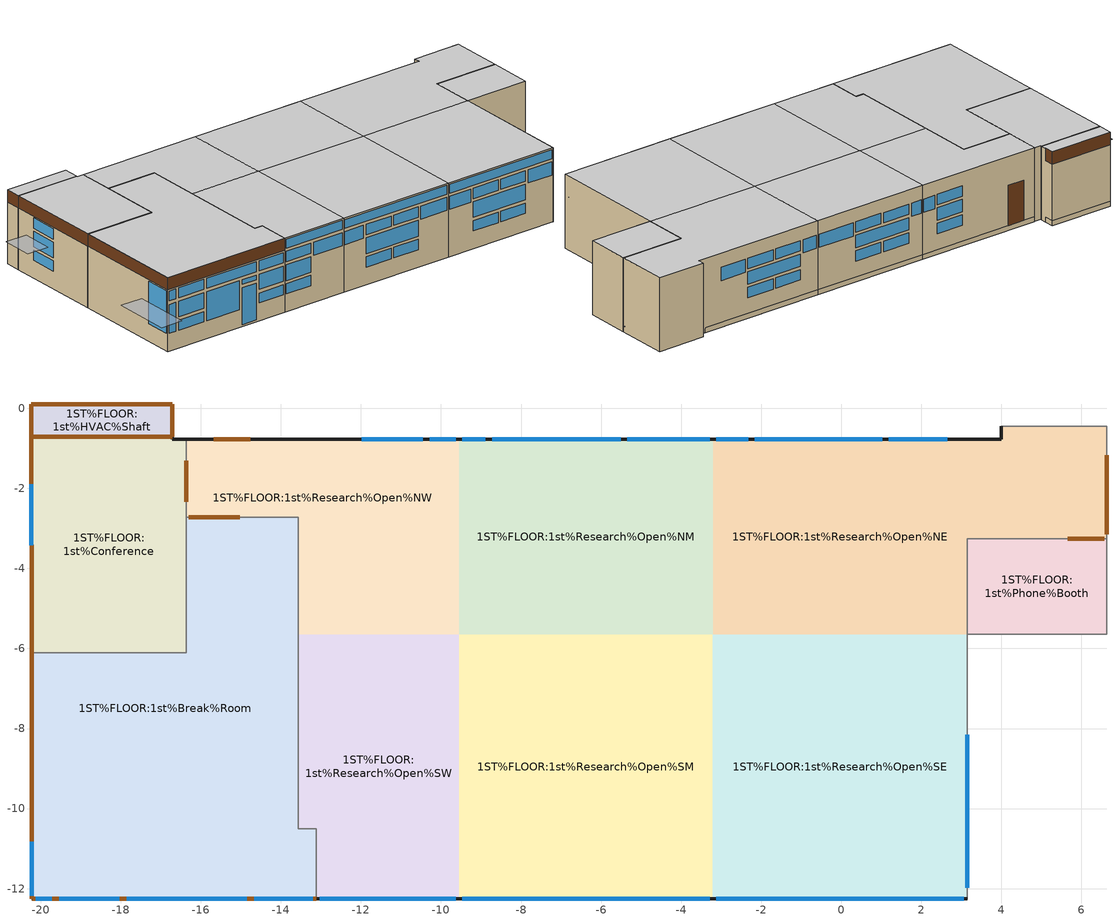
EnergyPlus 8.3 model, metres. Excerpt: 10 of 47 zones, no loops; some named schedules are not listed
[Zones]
1ST%FLOOR:1st%Conference
 floor to 1st%Plenvm:1st%Plenvm (4): -16.36,-6.1 -20.23,-6.1 -20.24,-0.71 -16.71,-0.71 -16.71,-0.78 -16.36,-0.78 z0.51
 wall outside (extWall_15): -20.24,-0.71 -20.23,-6.1 / -16.36,-0.78 -16.71,-0.78 -16.71,-0.71 z0.51:4.42
 wall to 1ST%FLOOR:1st%HVAC%Shaft (17): -16.71,-0.71 -20.24,-0.71 z0.51:4.42
 wall to 1ST%FLOOR:1st%Break%Room (21): -20.23,-6.1 -16.36,-6.1 z0.51:4.42
 wall to 1ST%FLOOR:1st%Break%Room (23): -16.36,-6.1 -16.36,-2.72 z0.51:4.42
 wall to 1ST%FLOOR:1st%Research%Open%NW (23): -16.36,-2.72 -16.36,-0.78 z0.51:4.42
 window (extWin_1001): -20.23,-1.89 -20.23,-3.42 z3.14:3.69
 window (1002): -20.23,-1.89 -20.23,-3.42 z1.44:1.99
 window (extWin_1003): -20.23,-1.89 -20.23,-3.42 z2.15:2.98
 door (19): -20.24,-0.71 -20.23,-6.1 z3.77:4.42
 door inside (25): -16.36,-2.33 -16.36,-1.31 z0.81:3.24
 ceiling to 2nd%Plenvm:2nd%Plenvm%False (5): -20.23,-6.1 -16.36,-6.1 -16.36,-0.78 -16.71,-0.78 -16.71,-0.71 -20.24,-0.71 z4.42
1ST%FLOOR:1st%Research%Open%NE
 floor outside (27): 3.91,-3.26 3.52,-3.26 3.52,-0.78 3.91,-0.78 z0.51
 floor to 1st%Plenvm:1st%Plenvm (4): 3.14,-5.65 -3.2,-5.65 -3.2,-0.78 3.52,-0.78 3.52,-3.26 3.14,-3.26 z0.51
 floor ground (ground_1): 6.63,-3.26 3.91,-3.26 3.91,-0.78 3.99,-0.78 3.99,-0.45 6.63,-0.45 z0.51
 wall outside (29): 3.99,-0.45 3.99,-0.78 z0.51:4.42
 wall outside (extWall_15): 3.99,-0.78,0.51 3.61,-0.78,0.51 3.61,-0.78,0.77 -3.2,-0.78,0.77 -3.2,-0.78,4.42 3.99,-0.78,4.42
 wall to 1ST%FLOOR:1st%Lobby (21): 6.63,-3.26 6.63,-0.45 3.99,-0.45 z0.51:4.42
 wall ground (extWall_15): 3.61,-0.78 -3.2,-0.78 z0.51:0.77
 wall to 1ST%FLOOR:1st%Phone%Booth (23): 3.14,-5.65 3.14,-3.26 z0.51:4.42
 wall to 1ST%FLOOR:1st%Phone%Booth (31): 3.14,-3.26 6.63,-3.26 z0.51:4.42
 window (extWin_1003): 2.64,-0.78 1.19,-0.78 z2.98:3.68; 1.02,-0.78 -2.16,-0.78 z2.31:2.97
 window (extWin_1001): 1.02,-0.78 -0.5,-0.78 / -0.67,-0.78 -2.16,-0.78 z3.13:3.68; -0.67,-0.78 -2.16,-0.78 / 1.02,-0.78 -0.5,-0.78 z1.6:2.15; -2.32,-0.78 -3.12,-0.78 z2.98:3.68
 door inside (25): 6.63,-3.15 6.63,-1.17 / 5.66,-3.26 6.57,-3.26 z0.81:3.24
 ceiling to 2nd%Plenvm:2nd%Plenvm%False (5): -3.2,-5.65 3.14,-5.65 3.14,-3.26 6.63,-3.26 6.63,-0.45 3.99,-0.45 3.99,-0.78 -3.2,-0.78 z4.42
1ST%FLOOR:1st%HVAC%Shaft
 floor to 1st%Plenvm:1st%Plenvm (6): -16.71,-0.71 -20.24,-0.71 -20.24,0.11 -16.71,0.11 z0.51
 wall outside (47): -16.71,0.11 -20.24,0.11 z0.77:4.42; -20.24,0.11 -20.24,-0.71 z0.51:4.42; -16.71,-0.71,0.51 -16.71,-0.39,0.51 -16.71,-0.39,0.77 -16.71,0.11,0.77 -16.71,0.11,4.42 -16.71,-0.71,4.42
 wall ground (47): -16.71,-0.39 -16.71,0.11 -20.24,0.11 z0.51:0.77
 door inside (7): -16.71,-0.71 -20.23,-0.71 -20.23,0.11 -16.71,0.11 z0.51
 door (49): -16.71,-0.39 -16.71,0.11 / -16.71,0.11 -20.23,0.11 / -20.24,0.11 -20.24,-0.71 z3.77:4.42
 ceiling to 2nd%Plenvm:2nd%Plenvm%False (5): -20.24,-0.71 -16.71,-0.71 -16.71,0.11 -20.24,0.11 z4.42
1ST%FLOOR:1st%Research%Open%NW
 floor to 1st%Plenvm:1st%Plenvm (4): -9.55,-5.65 -13.57,-5.65 -13.57,-2.72 -16.36,-2.72 -16.36,-0.78 -9.55,-0.78 z0.51
 wall outside (extWall_15): -9.55,-0.78,0.77 -16.32,-0.78,0.77 -16.32,-0.78,0.51 -16.36,-0.78,0.51 -16.36,-0.78,4.42 -9.55,-0.78,4.42
 wall ground (extWall_15): -9.55,-0.78 -16.32,-0.78 z0.51:0.77
 wall to 1ST%FLOOR:1st%Break%Room (21): -16.36,-2.72 -13.57,-2.72 -13.57,-5.65 z0.51:4.42
 window (extWin_1001): -10.45,-0.78 -11.97,-0.78 z3.13:3.68; -10.45,-0.78 -11.97,-0.78 z1.6:2.15; -9.64,-0.78 -10.28,-0.78 z2.98:3.68
 window (extWin_1003): -10.45,-0.78 -11.97,-0.78 z2.31:2.97
 door (57): -14.76,-0.78 -15.67,-0.78 z0.77:2.9
 door inside (7): -16.3,-2.72 -15.02,-2.72 z0.81:3.25
 ceiling to 2nd%Plenvm:2nd%Plenvm%False (5): -13.57,-5.65 -9.55,-5.65 -9.55,-0.78 -16.36,-0.78 -16.36,-2.72 -13.57,-2.72 z4.42
1ST%FLOOR:1st%Research%Open%NM
 floor to 1st%Plenvm:1st%Plenvm (4): -3.2,-5.65 -9.55,-5.65 -9.55,-0.78 -3.2,-0.78 z0.51
 wall outside (extWall_15): -3.2,-0.78 -9.55,-0.78 z0.77:4.42
 wall ground (extWall_15): -3.2,-0.78 -9.55,-0.78 z0.51:0.77
 window (extWin_1001): -5.51,-0.78 -7.03,-0.78 / -7.2,-0.78 -8.72,-0.78 z3.13:3.68; -5.51,-0.78 -7.03,-0.78 / -7.2,-0.78 -8.72,-0.78 z1.6:2.15; -3.29,-0.78 -5.34,-0.78 / -8.89,-0.78 -9.47,-0.78 z2.98:3.68
 window (extWin_1003): -5.51,-0.78 -8.72,-0.78 z2.31:2.97
 ceiling to 2nd%Plenvm:2nd%Plenvm%False (5): -9.55,-5.65 -3.2,-5.65 -3.2,-0.78 -9.55,-0.78 z4.42
1ST%FLOOR:1st%Break%Room
 floor to 1st%Plenvm:1st%Plenvm (10): -13.11,-12.26 -20.22,-12.26 -20.23,-6.1 -16.36,-6.1 -16.36,-2.72 -13.57,-2.72 -13.57,-10.5 -13.11,-10.5 z0.51
 wall outside (extWall_15): -20.23,-6.1 -20.22,-12.26 -13.11,-12.26 z0.51:4.42
 wall to 1ST%FLOOR:1st%Research%Open%SW (21): -13.11,-12.26 -13.11,-10.5 -13.57,-10.5 -13.57,-5.65 z0.51:4.42
 window (extWin_1003): -20.22,-10.82 -20.22,-12.17 z1.45:3.7; -19.54,-12.26 -18.03,-12.26 z2.16:2.98; -14.66,-12.26 -13.21,-12.26 z2.17:2.98; -17.85,-12.26 -15.89,-12.26 z1.45:2.98; -15.7,-12.26 -14.85,-12.26 z2.74:2.98; -17.85,-12.26 -14.85,-12.26 / -20.12,-12.26 -19.72,-12.26 z3.16:3.69; -20.12,-12.26 -19.72,-12.26 z1.46:2.98
 window (1002): -19.54,-12.26 -18.03,-12.26 z1.45:1.98; -14.66,-12.26 -13.21,-12.26 z1.46:1.98
 window (1005): -15.7,-12.26 -14.85,-12.26 z0.61:2.55
 window (extWin_1001): -14.66,-12.26 -13.21,-12.26 / -19.54,-12.26 -18.03,-12.26 z3.16:3.69
 door (19): -20.23,-6.1 -20.22,-12.26 / -20.22,-12.26 -13.11,-12.26 z3.78:4.42
 ceiling to 2nd%Plenvm:2nd%Plenvm%False (5): -20.22,-12.26 -13.11,-12.26 -13.11,-10.5 -13.57,-10.5 -13.57,-2.72 -16.36,-2.72 -16.36,-6.1 -20.23,-6.1 z4.42
1ST%FLOOR:1st%Phone%Booth
 floor outside (27): 6.63,-3.71 3.52,-3.71 3.52,-3.26 3.91,-3.26 3.91,-3.33 6.63,-3.33 z0.51
 floor to 1st%Plenvm:1st%Plenvm (4): 6.63,-5.65 3.14,-5.65 3.14,-3.26 3.52,-3.26 3.52,-3.71 6.63,-3.71 z0.51
 floor ground (ground_1): 6.63,-3.33 3.91,-3.33 3.91,-3.26 6.63,-3.26 z0.51
 wall to 1ST%FLOOR:1st%Volunteer%Area (22): 3.14,-5.65 6.63,-5.65 6.63,-3.26 z0.51:4.42
 ceiling to 2nd%Plenvm:2nd%Plenvm%False (5): 3.14,-5.65 6.63,-5.65 6.63,-3.26 3.14,-3.26 z4.42
1ST%FLOOR:1st%Research%Open%SW
 floor to 1st%Plenvm:1st%Plenvm (4): -9.55,-12.26 -13.11,-12.26 -13.11,-10.5 -13.57,-10.5 -13.57,-5.65 -9.55,-5.65 z0.51
 wall outside (extWall_15): -13.11,-12.26 -9.55,-12.26 z0.51:4.42
 window (extWin_1001): -13.03,-12.26 -11.53,-12.26 z3.15:3.7
 window (1002): -13.03,-12.26 -11.53,-12.26 z1.45:1.99
 window (extWin_1003): -13.03,-12.26 -11.53,-12.26 z2.16:2.99; -13.03,-12.26 -9.64,-12.26 z3.87:4.34; -11.36,-12.26 -9.64,-12.26 z3:3.7
 ceiling to 2nd%Plenvm:2nd%Plenvm%False (5): -13.11,-12.26 -9.55,-12.26 -9.55,-5.65 -13.57,-5.65 -13.57,-10.5 -13.11,-10.5 z4.42
1ST%FLOOR:1st%Research%Open%SM
 floor to 1st%Plenvm:1st%Plenvm (4): -3.2,-12.26 -9.55,-12.26 -9.55,-5.65 -3.2,-5.65 z0.51
 wall outside (extWall_15): -9.55,-12.26 -3.2,-12.26 z0.51:4.42
 window (1002): -8.17,-12.26 -6.67,-12.26 / -6.51,-12.26 -5.03,-12.26 z1.44:1.99
 window (extWin_1003): -8.17,-12.26 -5.03,-12.26 z2.15:2.99; -9.47,-12.26 -3.29,-12.26 z3.87:4.34; -4.86,-12.26 -3.29,-12.26 / -9.47,-12.26 -8.34,-12.26 z3.01:3.7
 window (extWin_1001): -8.17,-12.26 -6.67,-12.26 / -6.51,-12.26 -5.03,-12.26 z3.15:3.7
 ceiling to 2nd%Plenvm:2nd%Plenvm%False (5): -9.55,-12.26 -3.2,-12.26 -3.2,-5.65 -9.55,-5.65 z4.42
1ST%FLOOR:1st%Research%Open%SE
 floor to 1st%Plenvm:1st%Plenvm (4): 3.14,-12.26 -3.2,-12.26 -3.2,-5.65 3.14,-5.65 z0.51
 wall outside (extWall_15): -3.2,-12.26 3.14,-12.26 z0.51:4.42
 wall to 1ST%FLOOR:1st%Volunteer%Area (22): 3.14,-12.26 3.14,-5.65 z0.51:4.42
 window inside (1006): 3.14,-11.98 3.14,-8.16 z3.31:3.94
 window (1002): -1.68,-12.26 -0.18,-12.26 / -0.01,-12.26 1.47,-12.26 z1.44:1.99
 window (extWin_1003): -1.68,-12.26 1.47,-12.26 z2.15:2.99; 1.63,-12.26 3.06,-12.26 / -3.12,-12.26 -1.84,-12.26 z3.01:3.7; -3.12,-12.26 3.06,-12.26 z3.87:4.34
 window (extWin_1001): -1.68,-12.26 -0.18,-12.26 / -0.01,-12.26 1.47,-12.26 z3.15:3.7
 ceiling to 2nd%Plenvm:2nd%Plenvm%False (5): -3.2,-12.26 3.14,-12.26 3.14,-5.65 -3.2,-5.65 z4.42
shading: -20.62,-3.5 -21.85,-3.5 -21.85,-1.82 -20.62,-1.82 z2.87; -20.6,-13.87 -21.83,-13.87 -21.83,-10.74 -20.61,-10.74 z2.87
[Building]
Building: North Axis {deg}=0; Terrain=Suburbs; Loads Convergence Tolerance Value=0.4; Temperature Convergence Tolerance Value {deltaC}=0.4; Solar Distribution=FullExterior; Maximum Number of Warmup Days=25; Minimum Number of Warmup Days=6
[Site:Location]
Phipps_CSL_Building: Latitude {deg}=40.5; Longitude {deg}=-80.22; Time Zone {hr}=-5; Elevation {m}=373
[SizingPeriod:DesignDay] Day of Month=15; Dry-Bulb Temperature Range Modifier Type=DefaultMultipliers; Humidity Condition Type=Wetbulb; Barometric Pressure {Pa}=96923.6; Wind Direction {deg}=0; Rain Indicator=No; Snow Indicator=No; Solar Model Indicator=ASHRAEClearSky; ASHRAE Clear Sky Optical Depth for Beam Irradiance (taub)=0; ASHRAE Clear Sky Optical Depth for Diffuse Irradiance (taud)=0
Name | Month | Day Type | Maximum Dry-Bulb Temperature {C} | Daily Dry-Bulb Temperature Range {deltaC} | Wetbulb or DewPoint at Maximum Dry-Bulb {C} | Wind Speed {m/s} | Daylight Saving Time Indicator | Sky Clearness
Summer Design Day in Phipps_CSL_Building | 7 | SummerDesignDay | 31.7 | 10.5 | 22.5 | 0 | Yes | 0.98
Winter Design Day in Phipps_CSL_Building | 1 | WinterDesignDay | -16.8 | 0 | -16.8 | 12.7 | No | 0
[Site:GroundTemperature:BuildingSurface]
14, 14, 14, 14, 14, 14, 14, 14, 14, 14, 14, 14
[Site:GroundTemperature:Deep]
14.89, 14.89, 14.89, 14.89, 14.89, 14.89, 14.89, 14.89, 14.89, 14.89, 14.89, 14.89
[Site:GroundReflectance]
0.2, 0.2, 0.2, 0.2, 0.2, 0.2, 0.2, 0.2, 0.2, 0.2, 0.2, 0.2
[Site:GroundReflectance:SnowModifier]
1, 1
[Material] Thermal Absorptance=0.9
Name | Roughness | Thickness {m} | Conductivity {W/m-K} | Density {kg/m3} | Specific Heat {J/kg-K} | Solar Absorptance | Visible Absorptance
1_1_10012 | Rough | 0.058 | 0.03 | 43 | 1210 | 0.7 | 0.7
1_2_10007 | Rough | 0.1016 | 1.311 | 2240 | 836.8 | 0.7 | 0.7
3_1_10014 | Rough | 0.003 | 0.06 | 288 | 1380 | 0.7 | 0.7
3_2_10013 | Rough | 0.0381 | 0.38 | 1200 | 1000 | 0.7 | 0.7
5_1_10007 | Rough | 0.1397 | 1.311 | 2240 | 836.8 | 0.7 | 0.7
7_1_400 | Rough | 0.2 | 0.1 | 12 | 840 | 0.7 | 0.7
11_1_10005 | Rough | 0.5 | 0.36 | 1840 | 840 | 0.29 | 0.29
11_2_10006 | MediumRough | 0.0508 | 0.049 | 265 | 836.8 | 0.7 | 0.7
13_5_10001 | Smooth | 0.0159 | 0.16 | 784.9 | 830 | 0.92 | 0.92
15_1_10011 | Rough | 0.019 | 0.504 | 1920 | 1000 | 0.6 | 0.6
19_1_10004 | Rough | 0.0254 | 0.11 | 544.62 | 1210 | 0.78 | 0.78
15_3_10006 | MediumRough | 0.0787 | 0.049 | 265 | 836.8 | 0.7 | 0.7
15_4_10008 | Smooth | 0.0159 | 0.14 | 784.9 | 830 | 0.92 | 0.92
15_5_10009 | MediumRough | 0.2032 | 0.039 | 48.1 | 1380 | 0.7 | 0.7
17_1_10001 | Smooth | 0.0254 | 0.16 | 784.9 | 830 | 0.92 | 0.92
17_2_10002 | Rough | 0.0254 | 0.063 | 240 | 1260 | 0.6 | 0.6
19_5_10009 | MediumRough | 0.4572 | 0.039 | 48.1 | 1380 | 0.7 | 0.7
21_2_10002 | Rough | 0.0762 | 0.063 | 240 | 1260 | 0.6 | 0.6
23_2_10002 | Rough | 0.1524 | 0.063 | 240 | 1260 | 0.6 | 0.6
25_1_108 | Rough | 0.035 | 0.19 | 700 | 2390 | 0.5 | 0.5
27_1_5 | Rough | 0.105 | 0.84 | 1700 | 800 | 0.7 | 0.7
27_2_103 | Rough | 0.1182 | 0.034 | 35 | 1400 | 0.6 | 0.6
27_3_11 | Rough | 0.1 | 0.51 | 1400 | 1000 | 0.6 | 0.6
27_4_66 | Rough | 0.013 | 0.4 | 1000 | 1000 | 0.5 | 0.5
31_2_6 | Rough | 0.115 | 0.62 | 1700 | 800 | 0.7 | 0.7
47_6_10010 | Smooth | 0.019 | 0.12 | 544 | 1210 | 0.92 | 0.92
55_3_10007 | Rough | 0.4572 | 1.311 | 2240 | 836.8 | 0.7 | 0.7
[Material:NoMass] Roughness=Rough; Thermal Absorptance=0.9; Solar Absorptance=0.7; Visible Absorptance=0.7
Name | Thermal Resistance {m2-K/W}
10_RVAL_2 | 0.009
15_RVAL_2; 17_RVAL_3; 19_RVAL_2; 47_RVAL_2; 49_RVAL_2 | 0.15
[WindowMaterial:Glazing] Optical Data Type=SpectralAverage; Infrared Transmittance at Normal Incidence=0; Dirt Correction Factor for Solar and Visible Transmittance=1
Name | Thickness {m} | Solar Transmittance at Normal Incidence | Front Side Solar Reflectance at Normal Incidence | Back Side Solar Reflectance at Normal Incidence | Visible Transmittance at Normal Incidence | Front Side Visible Reflectance at Normal Incidence | Back Side Visible Reflectance at Normal Incidence | Front Side Infrared Hemispherical Emissivity | Back Side Infrared Hemispherical Emissivity | Conductivity {W/m-K}
2 | 0.003 | 0.837 | 0.075 | 0.075 | 0.898 | 0.081 | 0.081 | 0.84 | 0.84 | 0.9
40 | 0.003 | 0.63 | 0.19 | 0.22 | 0.85 | 0.056 | 0.079 | 0.84 | 0.1 | 0.9
49 | 0.00051 | 0.656 | 0.249 | 0.227 | 0.868 | 0.064 | 0.06 | 0.136 | 0.72 | 0.14
[WindowMaterial:Gas]
Name | Gas Type | Thickness {m}
1002 | Air | 0.013
1005 | Krypton | 0.003
1007 | Krypton | 0.008
1024 | Krypton | 0.02
[Construction]
ground_1: 1_1_10012, 1_2_10007
4: 3_2_10013, 3_1_10014
5; 6: 5_1_10007
7: 7_1_400
10: 3_2_10013, 10_RVAL_2
extWall_15: 15_1_10011, 15_RVAL_2, 15_3_10006, 15_4_10008, 15_5_10009, 13_5_10001
17: 17_1_10001, 17_2_10002, 17_RVAL_3, 13_5_10001
19: 19_1_10004, 19_RVAL_2, 15_3_10006, 15_4_10008, 19_5_10009, 13_5_10001
21; 22: 13_5_10001, 21_2_10002, 13_5_10001
23: 13_5_10001, 23_2_10002, 13_5_10001
25; 29: 25_1_108
27: 27_1_5, 27_2_103, 27_3_11, 27_4_66
31: 27_4_66, 31_2_6, 27_4_66
47: 15_1_10011, 47_RVAL_2, 15_3_10006, 15_4_10008, 15_5_10009, 47_6_10010
49: 19_1_10004, 49_RVAL_2, 15_3_10006, 15_4_10008, 19_5_10009, 47_6_10010
57: 11_1_10005, 11_2_10006, 55_3_10007, 21_2_10002, 13_5_10001
extWin_1001; 1002; 1005: 2, 1007, 49, 1005, 49, 1007, 2
extWin_1003; 1006: 40, 1024, 2
[WindowProperty:FrameAndDivider] Frame Outside Projection {m}=0; Frame Inside Projection {m}=0; Frame Conductance {W/m2-K}=9.5; Ratio of Frame-Edge Glass Conductance to Center-Of-Glass Conductance=1; Frame Solar Absorptance=0.5; Frame Visible Absorptance=0.5; Frame Thermal Hemispherical Emissivity=0.9; Divider Type=DividedLite; Divider Outside Projection {m}=0; Divider Inside Projection {m}=0; Ratio of Divider-Edge Glass Conductance to Center-Of-Glass Conductance=1; Divider Thermal Hemispherical Emissivity=0.9; Outside Reveal Solar Absorptance=0.5; Inside Sill Depth {m}=0; Inside Sill Solar Absorptance=0.5; Inside Reveal Depth {m}=0; Inside Reveal Solar Absorptance=0.5
Name | Frame Width {m} | Divider Width {m} | Number of Horizontal Dividers | Number of Vertical Dividers | Divider Conductance {W/m2-K} | Divider Solar Absorptance | Divider Visible Absorptance
4 | 0.04 | 0.02 | 1 | 1 | 9.5 | 0.5 | 0.5
5 | 0.0635 | 0 | 0 | 0 | 0 | 0 | 0
6 | 0.0625 | 0 | 0 | 0 | 0 | 0 | 0
[Zone] Type=1; Multiplier=1; Ceiling Height {m}=Autocalculate; Floor Area {m2}=autocalculate; Zone Inside Convection Algorithm=TARP
Name | Volume {m3}
1ST%FLOOR:1st%Conference | 80.6608
1ST%FLOOR:1st%Research%Open%NE | 155.028
1ST%FLOOR:1st%HVAC%Shaft | 10.8923
1ST%FLOOR:1st%Research%Open%NW | 96.6504
1ST%FLOOR:1st%Research%Open%NM | 119.592
1ST%FLOOR:1st%Break%Room | 198.278
1ST%FLOOR:1st%Phone%Booth | 31.5186
1ST%FLOOR:1st%Research%Open%SW | 99.6201
1ST%FLOOR:1st%Research%Open%SM; 1ST%FLOOR:1st%Research%Open%SE | 162.418
[RoomAirModelType] Room-Air Modeling Type=UnderFloorAirDistributionExterior; Air Temperature Coupling Strategy=Direct
Name | Zone
1ST%FLOOR:1st%Break%Room Air Model | 1ST%FLOOR:1st%Break%Room
1ST%FLOOR:1st%Conference Air Model | 1ST%FLOOR:1st%Conference
1ST%FLOOR:1st%Research%Open%SE Air Model | 1ST%FLOOR:1st%Research%Open%SE
1ST%FLOOR:1st%Research%Open%SM Air Model | 1ST%FLOOR:1st%Research%Open%SM
1ST%FLOOR:1st%Research%Open%SW Air Model | 1ST%FLOOR:1st%Research%Open%SW
1ST%FLOOR:1st%Research%Open%NE Air Model | 1ST%FLOOR:1st%Research%Open%NE
1ST%FLOOR:1st%Research%Open%NM Air Model | 1ST%FLOOR:1st%Research%Open%NM
1ST%FLOOR:1st%Research%Open%NW Air Model | 1ST%FLOOR:1st%Research%Open%NW
[RoomAirSettings:UnderFloorAirDistributionExterior] Number of Diffusers per Zone=autocalculate; Power per Plume {W}=autocalculate; Design Effective Area of Diffuser {m2}=autocalculate; Diffuser Slot Angle from Vertical {deg}=15; Thermostat Height {m}=1.2; Comfort Height {m}=1.1; Temperature Difference Threshold for Reporting {deltaC}=0.4; Floor Diffuser Type=LinearBarGrille; Transition Height {m}=1.7; Coefficient A in formula Kc = A*Gamma**B + C + D*Gamma + E*Gamma**2=autocalculate; Coefficient B in formula Kc = A*Gamma**B + C + D*Gamma + E*Gamma**2=autocalculate; Coefficient C in formula Kc = A*Gamma**B + C + D*Gamma + E*Gamma**2=autocalculate; Coefficient D in formula Kc = A*Gamma**B + C + D*Gamma + E*Gamma**2=autocalculate; Coefficient E in formula Kc = A*Gamma**B + C + D*Gamma + E*Gamma**2=autocalculate
1ST%FLOOR:1st%Break%Room; 1ST%FLOOR:1st%Conference; 1ST%FLOOR:1st%Research%Open%SE; 1ST%FLOOR:1st%Research%Open%SM; 1ST%FLOOR:1st%Research%Open%SW; 1ST%FLOOR:1st%Research%Open%NE; 1ST%FLOOR:1st%Research%Open%NM; 1ST%FLOOR:1st%Research%Open%NW
[People] Number of People Calculation Method=People; Fraction Radiant=0.3; Sensible Heat Fraction=AUTOCALCULATE; Activity Level Schedule=Activity Schedule; Carbon Dioxide Generation Rate {m3/s-W}=3.82E-8; Enable ASHRAE 55 Comfort Warnings=No; Mean Radiant Temperature Calculation Type=ZoneAveraged; Work Efficiency Schedule=Work efficiency; Clothing Insulation Calculation Method=ClothingInsulationSchedule; Clothing Insulation Schedule=Clothing Schedule; Air Velocity Schedule=AirVelocitySchedule
Name | Zone or ZoneList | Number of People Schedule | Number of People | Number of People Schedule Name TODO find the right researchOpenPeople schedule
People 1ST%FLOOR:1st%Conference | 1ST%FLOOR:1st%Conference | alwaysZero | 0.833724
People 1ST%FLOOR:1st%Research%Open%NE | 1ST%FLOOR:1st%Research%Open%NE |  | 0.404281 | ResearchOpenPeople
People 1ST%FLOOR:1st%HVAC%Shaft | 1ST%FLOOR:1st%HVAC%Shaft | alwaysZero | 0
People 1ST%FLOOR:1st%Research%Open%NW | 1ST%FLOOR:1st%Research%Open%NW | ResearchOpenPeople | 0.249749
People 1ST%FLOOR:1st%Research%Open%NM | 1ST%FLOOR:1st%Research%Open%NM | ResearchOpenPeople | 0.309031
People 1ST%FLOOR:1st%Break%Room | 1ST%FLOOR:1st%Break%Room | alwaysZero | 2.04944
People 1ST%FLOOR:1st%Phone%Booth | 1ST%FLOOR:1st%Phone%Booth | alwaysZero | 0.083223
People 1ST%FLOOR:1st%Research%Open%SW | 1ST%FLOOR:1st%Research%Open%SW | ResearchOpenPeople | 0.257423
People 1ST%FLOOR:1st%Research%Open%SM | 1ST%FLOOR:1st%Research%Open%SM | ResearchOpenPeople | 0.419696
People 1ST%FLOOR:1st%Research%Open%SE | 1ST%FLOOR:1st%Research%Open%SE | ResearchOpenPeople | 0.419696
[Lights] Design Level Calculation Method=Watts/Area; Return Air Fraction=0; Fraction Radiant=0.42; Fraction Visible=0.18; Fraction Replaceable=1
Name | Zone or ZoneList | Schedule | Lighting Level {W} | Watts per Zone Floor Area {W/m2}
1ST%FLOOR:1st%Conference General lighting | 1ST%FLOOR:1st%Conference | weekdayOn | 291.8034 | 5.203
1ST%FLOOR:1st%Research%Open%NE General lighting | 1ST%FLOOR:1st%Research%Open%NE | pythonInteriorLighting | 485.1372 | 4.652
1ST%FLOOR:1st%Research%Open%NW General lighting | 1ST%FLOOR:1st%Research%Open%NW | pythonInteriorLighting | 299.6988 | 4.652
1ST%FLOOR:1st%Research%Open%NM General lighting | 1ST%FLOOR:1st%Research%Open%NM | pythonInteriorLighting | 370.8372 | 4.652
1ST%FLOOR:1st%Break%Room General lighting | 1ST%FLOOR:1st%Break%Room | pythonInteriorLighting | 666.068 | 4.927
1ST%FLOOR:1st%Phone%Booth General lighting | 1ST%FLOOR:1st%Phone%Booth | 1096 | 116.5122 | 5.203
1ST%FLOOR:1st%Research%Open%SW General lighting | 1ST%FLOOR:1st%Research%Open%SW | pythonInteriorLighting | 308.9076 | 4.652
1ST%FLOOR:1st%Research%Open%SM General lighting | 1ST%FLOOR:1st%Research%Open%SM | pythonInteriorLighting | 503.6352 | 4.652
1ST%FLOOR:1st%Research%Open%SE General lighting | 1ST%FLOOR:1st%Research%Open%SE | pythonInteriorLighting | 503.6352 | 4.652
[ElectricEquipment] Schedule=pythonInteriorEquipment; Design Level Calculation Method=Watts/Area; Fraction Latent=0; Fraction Radiant=0.2; Fraction Lost=0
Name | Zone or ZoneList | Design Level {W} | Watts per Zone Floor Area {W/m2}
1ST%FLOOR:1st%Conference Equipment 1 | 1ST%FLOOR:1st%Conference | 229.2741 | 3.318
1ST%FLOOR:1st%Research%Open%NE Equipment 1 | 1ST%FLOOR:1st%Research%Open%NE | 1131.99 | 8.8
1ST%FLOOR:1st%Research%Open%NW Equipment 1 | 1ST%FLOOR:1st%Research%Open%NW | 699.2972 | 8.8
1ST%FLOOR:1st%Research%Open%NM Equipment 1 | 1ST%FLOOR:1st%Research%Open%NM | 865.2868 | 8.8
1ST%FLOOR:1st%Break%Room Equipment 1 | 1ST%FLOOR:1st%Break%Room | 1280.9 | 7.616
1ST%FLOOR:1st%Research%Open%SW Equipment 1 | 1ST%FLOOR:1st%Research%Open%SW | 720.7844 | 8.8
1ST%FLOOR:1st%Research%Open%SM Equipment 1 | 1ST%FLOOR:1st%Research%Open%SM | 1175.15 | 8.8
1ST%FLOOR:1st%Research%Open%SE Equipment 1 | 1ST%FLOOR:1st%Research%Open%SE | 1175.15 | 8.8
[Daylighting:Controls] Total Daylighting Reference Points=1; Z-Coordinate of First Reference Point {m}=1.311; Z-Coordinate of Second Reference Point {m}=0.8; Fraction of Zone Controlled by First Reference Point=1; Fraction of Zone Controlled by Second Reference Point=0; Illuminance Setpoint at Second Reference Point {lux}=300; Lighting Control Type=1; Glare Calculation Azimuth Angle of View Direction Clockwise from Zone y-Axis {deg}=0; Maximum Allowable Discomfort Glare Index=22; Minimum Input Power Fraction for Continuous Dimming Control=0.1; Minimum Light Output Fraction for Continuous Dimming Control=0.1; Number of Stepped Control Steps=0; Probability Lighting will be Reset When Needed in Manual Stepped Control=1
Name | X-Coordinate of First Reference Point {m} | Y-Coordinate of First Reference Point {m} | Illuminance Setpoint at First Reference Point {lux}
1ST%FLOOR:1st%Conference | -17.798 | -2.939 | 300
1ST%FLOOR:1st%Research%Open%NE | 0.469 | -2.712 | 500
1ST%FLOOR:1st%Research%Open%NW | -12.456 | -1.249 | 500
1ST%FLOOR:1st%Research%Open%NM | -5.878 | -2.712 | 500
1ST%FLOOR:1st%Break%Room | -17.794 | -8.68 | 500
1ST%FLOOR:1st%Phone%Booth | 5.388 | -3.954 | 500
1ST%FLOOR:1st%Research%Open%SW | -11.059 | -7.572 | 500
1ST%FLOOR:1st%Research%Open%SM | -5.878 | -8.452 | 500
1ST%FLOOR:1st%Research%Open%SE | 0.469 | -8.452 | 500
[ZoneInfiltration:DesignFlowRate] Schedule=On; Design Flow Rate Calculation Method=Flow/zone; Constant Term Coefficient=1; Temperature Term Coefficient=0; Velocity Term Coefficient=0; Velocity Squared Term Coefficient=0
Name | Zone or ZoneList | Design Flow Rate {m3/s}
1ST%FLOOR:1st%Conference Infiltration | 1ST%FLOOR:1st%Conference | 0.006722
1ST%FLOOR:1st%Research%Open%NE Infiltration | 1ST%FLOOR:1st%Research%Open%NE | 0.012919
1ST%FLOOR:1st%HVAC%Shaft Infiltration | 1ST%FLOOR:1st%HVAC%Shaft | 0.000908
1ST%FLOOR:1st%Research%Open%NW Infiltration | 1ST%FLOOR:1st%Research%Open%NW | 0.008054
1ST%FLOOR:1st%Research%Open%NM Infiltration | 1ST%FLOOR:1st%Research%Open%NM | 0.009966
1ST%FLOOR:1st%Break%Room Infiltration | 1ST%FLOOR:1st%Break%Room | 0.016523
1ST%FLOOR:1st%Phone%Booth Infiltration | 1ST%FLOOR:1st%Phone%Booth | 0.002627
1ST%FLOOR:1st%Research%Open%SW Infiltration | 1ST%FLOOR:1st%Research%Open%SW | 0.008302
1ST%FLOOR:1st%Research%Open%SM Infiltration | 1ST%FLOOR:1st%Research%Open%SM | 0.013535
1ST%FLOOR:1st%Research%Open%SE Infiltration | 1ST%FLOOR:1st%Research%Open%SE | 0.013535
[Exterior:Lights]
Exterior Facade Lighting: Schedule=calibratedExteriorLighting; Design Level {W}=2560; Control Option=ScheduleNameOnly
[Exterior:FuelEquipment]
ExteriorEquipment: Fuel Use Type=Electricity; Schedule=calibratedExteriorEquipment; Design Level {W}=1134.8
[GroundHeatExchanger:Vertical]
Vertical Ground Heat Exchanger_1: Design Flow Rate {m3/s}=0.0028; Number of Bore Holes=14; Bore Hole Length {m}=155.45; Bore Hole Radius {m}=0.073; Ground Thermal Conductivity {W/m-K}=2.86; Ground Thermal Heat Capacity {J/m3-K}=2250000; Ground Temperature {C}=12.7; Grout Thermal Conductivity {W/m-K}=0.692626; Pipe Thermal Conductivity {W/m-K}=0.391312; Pipe Out Diameter {m}=0.0266667; U-Tube Distance {m}=0.0253977; Pipe Thickness {m}=0.00241285; Maximum Length of Simulation=2; G-Function Reference Ratio=0.0005; Number of Data Pairs of the G Function=35; G-Function Ln(T/Ts) Value 1=-15.2996; G-Function G Value 1=-0.348322; G-Function Ln(T/Ts) Value 2=-14.201; G-Function G Value 2=0.022208; G-Function Ln(T/Ts) Value 3=-13.2202; G-Function G Value 3=0.412345; G-Function Ln(T/Ts) Value 4=-12.2086; G-Function G Value 4=0.867498; G-Function Ln(T/Ts) Value 5=-11.1888; G-Function G Value 5=1.357839; G-Function Ln(T/Ts) Value 6=-10.1816; G-Function G Value 6=1.852024; G-Function Ln(T/Ts) Value 7=-9.1815; G-Function G Value 7=2.345656; G-Function Ln(T/Ts) Value 8=-8.6809; G-Function G Value 8=2.593958; G-Function Ln(T/Ts) Value 9=-8.5; G-Function G Value 9=2.679; G-Function Ln(T/Ts) Value 10=-7.8; G-Function G Value 10=3.023; G-Function Ln(T/Ts) Value 11=-7.2; G-Function G Value 11=3.32; G-Function Ln(T/Ts) Value 12=-6.5; G-Function G Value 12=3.681; G-Function Ln(T/Ts) Value 13=-5.9; G-Function G Value 13=4.071; G-Function Ln(T/Ts) Value 14=-5.2; G-Function G Value 14=4.828; G-Function Ln(T/Ts) Value 15=-4.5; G-Function G Value 15=6.253; G-Function Ln(T/Ts) Value 16=-3.963; G-Function G Value 16=7.894; G-Function Ln(T/Ts) Value 17=-3.27; G-Function G Value 17=11.82; G-Function Ln(T/Ts) Value 18=-2.864; G-Function G Value 18=15.117; G-Function Ln(T/Ts) Value 19=-2.577; G-Function G Value 19=18.006; G-Function Ln(T/Ts) Value 20=-2.171; G-Function G Value 20=22.887; G-Function Ln(T/Ts) Value 21=-1.884; G-Function G Value 21=26.924; G-Function Ln(T/Ts) Value 22=-1.191; G-Function G Value 22=38.004; G-Function Ln(T/Ts) Value 23=-0.497; G-Function G Value 23=49.919; G-Function Ln(T/Ts) Value 24=-0.274; G-Function G Value 24=53.407; G-Function Ln(T/Ts) Value 25=-0.051; G-Function G Value 25=56.632; G-Function Ln(T/Ts) Value 26=0.196; G-Function G Value 26=59.825; G-Function Ln(T/Ts) Value 27=0.419; G-Function G Value 27=62.349; G-Function Ln(T/Ts) Value 28=0.642; G-Function G Value 28=64.524; G-Function Ln(T/Ts) Value 29=0.873; G-Function G Value 29=66.412; G-Function Ln(T/Ts) Value 30=1.112; G-Function G Value 30=67.993; G-Function Ln(T/Ts) Value 31=1.335; G-Function G Value 31=69.162; G-Function Ln(T/Ts) Value 32=1.679; G-Function G Value 32=70.476; G-Function Ln(T/Ts) Value 33=2.028; G-Function G Value 33=71.361; G-Function Ln(T/Ts) Value 34=2.275; G-Function G Value 34=71.79; G-Function Ln(T/Ts) Value 35=3.003; G-Function G Value 35=72.511
[Schedule:Compact]
On: Through: 12/31, For: AllDays, Until: 24:00, 1
alwaysZero: Through: 12/31, For: AllDays, Until: 24:00, 0
1096: Through: 31 Dec, For: Weekdays SummerDesignDay, Until: 07:00, 0, Until: 19:00, 1, Until: 24:00, 0, For: Weekends, Until: 24:00, 0, For: Holidays, Until: 24:00, 0, For: WinterDesignDay AllOtherDays, Until: 24:00, 0
weekdayOn: Through: 31 Dec, For: Weekdays SummerDesignDay, Until: 09:00, 0, Until: 17:00, 1, Until: 24:00, 0, For: Weekends, Until: 24:00, 0, For: Holidays, Until: 24:00, 0, For: WinterDesignDay AllOtherDays, Until: 24:00, 0
pythonInteriorLighting: Through: 4/1, For: Weekdays SummerDesignDay WinterDesignDay, Until: 09:00, .03125, Until: 15:00, .6, Until: 19:00, .4, Until: 23:00, .2, Until: 24:00, .14, For: AllOtherDays, Until: 09:00, .03125, Until: 16:00, .45, Until: 19:00, .4, Until: 23:00, .35, Until: 24:00, .2, Through: 9/30, For: Weekdays SummerDesignDay, Until: 08:00, .03125, Until: 09:00, .4, Until: 19:00, .9, Until: 21:00, .45, Until: 22:00, .45, Until: 23:00, .368, Until: 24:00, .09375, For: AllOtherDays, Until: 09:00, .03125, Until: 16:00, .6, Until: 19:00, .2, Until: 23:00, .12, Until: 24:00, .11, Through: 12/31, For: Weekdays SummerDesignDay WinterDesignDay, Until: 09:00, .03125, Until: 15:00, .6, Until: 19:00, .4, Until: 23:00, .2, Until: 24:00, .14, For: AllOtherDays, Until: 09:00, .03125, Until: 16:00, .45, Until: 19:00, .4, Until: 23:00, .35, Until: 24:00, .2
calibratedExteriorEquipment: Through: 3/1, For: Alldays, Until: 01:00, 0, Until: 17:00, .058566, Until: 24:00, .098586, Through: 5/1, For: Alldays, Until: 01:00, 0, Until: 17:00, .131516, Until: 24:00, .236985, Through: 6/1, For: Alldays, Until: 01:00, 0, Until: 17:00, .153093, Until: 24:00, .255154, Through: 7/1, For: Alldays, Until: 01:00, 0, Until: 17:00, .096582, Until: 24:00, .16097, Through: 8/1, For: Alldays, Until: 01:00, 0, Until: 17:00, .357559, Until: 24:00, .595931, Through: 9/1, For: Alldays, Until: 01:00, 0, Until: 17:00, .206521, Until: 24:00, .344202, Through: 10/1, For: Alldays, Until: 01:00, 0, Until: 17:00, .377081, Until: 24:00, .628468, Through: 11/1, For: Alldays, Until: 01:00, 0, Until: 17:00, .488047, Until: 24:00, .813412, Through: 12/1, For: Alldays, Until: 01:00, 0, Until: 17:00, .422289, Until: 24:00, .703815, Through: 12/31, For: Alldays, Until: 01:00, 0, Until: 17:00, .313378, Until: 24:00, .522296
calibratedExteriorLighting: Through: 2/1, For: Alldays, Until: 09:00, .143997, Until: 18:00, 0, Until: 19:00, .882763, Until: 23:00, .845141, Until: 24:00, .444511, Through: 3/1, For: Alldays, Until: 09:00, .119946, Until: 18:00, 0, Until: 19:00, .73532, Until: 23:00, .703982, Until: 24:00, .370268, Through: 4/1, For: Alldays, Until: 09:00, .105, Until: 18:00, 0, Until: 19:00, .646, Until: 23:00, .619, Until: 24:00, .326, Through: 5/1, For: Alldays, Until: 09:00, .083, Until: 18:00, 0, Until: 19:00, .508, Until: 23:00, .487, Until: 24:00, .256, Through: 6/1, For: Alldays, Until: 09:00, .072, Until: 18:00, 0, Until: 19:00, .444, Until: 23:00, .425, Until: 24:00, .224, Through: 7/1, For: Alldays, Until: 09:00, .055, Until: 18:00, 0, Until: 19:00, .336, Until: 23:00, .322, Until: 24:00, .169, Through: 8/1, For: Alldays, Until: 09:00, .058, Until: 18:00, 0, Until: 19:00, .355, Until: 23:00, .34, Until: 24:00, .179, Through: 9/1, For: Alldays, Until: 09:00, .078, Until: 18:00, 0, Until: 19:00, .476, Until: 23:00, .456, Until: 24:00, .24, Through: 10/1, For: Alldays, Until: 09:00, .107, Until: 18:00, 0, Until: 19:00, .658, Until: 23:00, .63, Until: 24:00, .331, Through: 11/1, For: Alldays, Until: 09:00, .101, Until: 18:00, 0, Until: 19:00, .622, Until: 23:00, .595, Until: 24:00, .313, Through: 12/1, For: Alldays, Until: 09:00, .124, Until: 18:00, 0, Until: 19:00, .76, Until: 23:00, .728, Until: 24:00, .383, Through: 12/31, For: Alldays, Until: 09:00, 0.136905, Until: 18:00, 0, Until: 19:00, 0.839286, Until: 23:00, 0.803517, Until: 24:00, .422619
ACTIVITY SCHEDULE: Through: 12/31, For: AllDays, Until: 24:00, 126
Clothing SCHEDULE: Through: 4/30, For: AllDays, Until: 24:00, 0.8, Through: 9/30, For: AllDays, Until: 24:00, 0.5, Through: 12/31, For: AllDays, Until: 24:00, 0.8
ResearchOpenPeople: Through: 31 Dec, For: Weekdays, Until: 8:00, 0, Until: 9:00, 0.25, Until: 10:00, 0.5, Until: 13:00, 1, Until: 15:00, 0.75, Until: 18:00, 1, Until: 19:00, 0.5, Until: 20:00, 0.25, Until: 24:00, 0, For: Weekends AllOtherDays, Until: 24:00, 0
[Schedule:File]
pythonInteriorEquipment: File=/home/zhiangz/Documents/HVAC-RL-Control/src/eplus-env/eplus_env/envs/eplus_models/csl_v01/x/interior_equipment_EnergyPlus_2.csv; Column Number=1; Rows to Skip at Top=0; Number of Hours of Data=8760; Column Separator=Comma
